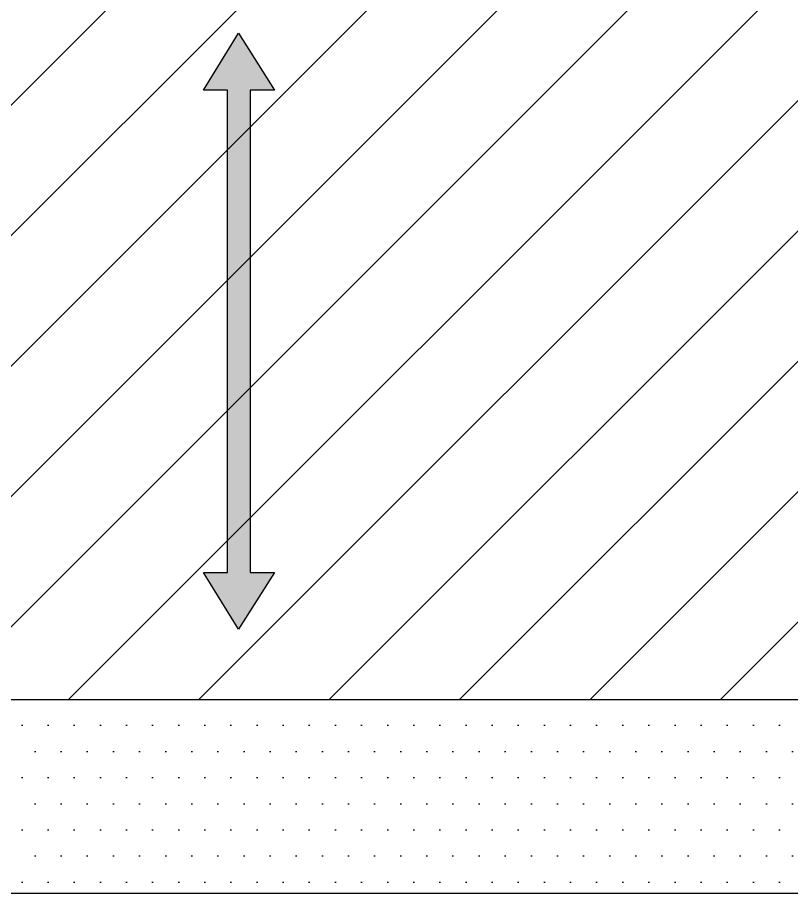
# Model space of a CAD drawing. Header units: millimetres. Extents: x 909 to 159266, y 137 to 21462.
# Drawn here: x 9728 to 10528, y 10280 to 11185 of the extents above; entities that cross this region are included whole.
import ezdxf

# ---------------------------------------------------------------- set-up
doc = ezdxf.new("R2010")
doc.units = ezdxf.units.MM
doc.header["$LTSCALE"] = 50
doc.header["$MEASUREMENT"] = 0
doc.layers.add('DIM', color=7, linetype='Continuous')

msp = doc.modelspace()

# ---------------------------------------------------------------- hatches: boundary and pattern name
h = msp.add_hatch()
h.set_pattern_fill('ANSI31', color=256, scale=30)
h.set_pattern_definition([(45, (-41448.75, -24449.88), (-67.35192, 67.35192), [])])
h.paths.add_polyline_path([(8806.37, 11280.27), (11106.37, 11280.27), (11106.37, 10480.27), (8806.37, 10480.27)])
h = msp.add_hatch(color=1)
h.dxf.hatch_style = 1
h.paths.add_polyline_path([(9968.69, 10612.05), (9968.69, 11110.37), (9993.87, 11110.37), (9956.37, 11169.2), (9920.31, 11110.37), (9945.08, 11110.37), (9945.08, 10612.05), (9920.31, 10612.05), (9956.37, 10553.22), (9993.87, 10612.05)])
h = msp.add_hatch()
h.set_pattern_fill('DOTS', color=3, scale=17)
h.set_pattern_definition([(0, (-131276.867, 86558.742), (13.49375, 26.9875), [0, -26.9875])])
h.paths.add_polyline_path([(11106.37, 10280.27), (11106.37, 10480.27), (8806.37, 10480.27), (8806.37, 10280.27)])

# ---------------------------------------------------------------- linework, layer by layer
at = {"color": 1}
msp.add_lwpolyline([(9968.69, 10612.05), (9993.87, 10612.05), (9956.37, 10553.22), (9920.31, 10612.05), (9945.08, 10612.05), (9945.08, 11110.37), (9920.31, 11110.37), (9956.37, 11169.2), (9993.87, 11110.37), (9968.69, 11110.37)], close=True, dxfattribs=at)
at = {"layer": 'DIM', "color": 3}
for p, q in [((11106.37, 10480.27), (8806.37, 10480.27)), ((11106.37, 10280.27), (8806.37, 10280.27))]:
    msp.add_line(p, q, dxfattribs=at)

doc.saveas('drawing.dxf')
